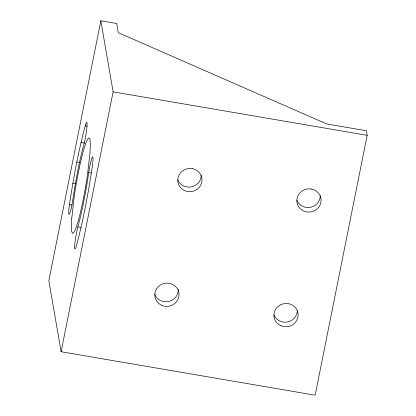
<?xml version="1.0" encoding="UTF-8"?>
<svg xmlns="http://www.w3.org/2000/svg" width="416" height="416" viewBox="0 0 416 416"><rect width="100%" height="100%" fill="white"/><g stroke="black" fill="none" stroke-linecap="round" stroke-linejoin="round"><path stroke-width="0.62" d="M69.462 204.563C73.46 178.09 78.302 151.71 85.218 125.835A12.953 1.29 -80.3 0 1 86.991 122.897L87.069 124.259A12.953 1.29 -80.3 0 1 83.866 144.414A57.47 5.73 -80.3 0 0 73.008 198.682A12.953 1.29 -80.3 0 1 69.035 214.386L68.786 213.85A12.953 1.29 -80.3 0 1 69.462 204.563L72.004 204.994M100.844 20.8L48.838 280.675L61.11 351.733L315.156 395.2L367.162 135.325L366.371 130.738L326.674 123.947L118.305 32.687L116.724 23.514L100.844 20.8L113.121 91.853L61.11 351.733M113.121 91.853L367.162 135.325M85.218 125.835L87.121 126.157M81.011 142.464L84.822 143.114M76.794 162.032L79.971 162.578M88.738 172.604A12.953 1.29 -80.3 0 1 92.711 156.9L92.955 157.435A12.953 1.29 -80.3 0 1 92.279 166.722C88.28 193.196 83.444 219.575 76.523 245.45A12.953 1.29 -80.3 0 1 74.755 248.388L74.672 247.026A12.953 1.29 -80.3 0 1 77.875 226.871A57.47 5.73 -80.3 0 0 88.738 172.604L91.276 173.035M72.857 183.217L75.395 183.648M77.875 226.871L81.052 227.412M178.24 289.104A12.142 11.627 -9.8 0 1 168.636 301.517A12.142 11.627 -9.8 0 1 154.705 294.174M201.219 175.323A12.142 11.627 -9.8 0 1 189.738 187.122L186.581 186.93A12.142 11.627 -9.8 0 1 177.772 179.842M320.299 195.697A12.142 11.627 -9.8 0 1 308.823 207.501L305.666 207.308A12.142 11.627 -9.8 0 1 296.858 200.216M297.352 310.7A12.142 11.627 -9.8 0 1 287.409 321.958A12.142 11.627 -9.8 0 1 274.014 315.11M71.734 218.483L71.391 226.382L71.692 231.504L72.623 233.501L74.11 232.237L76.06 227.796L78.338 220.485A48.568 4.841 -80.3 0 0 87.516 174.621L90.007 152.802L90.35 144.903L90.048 139.781L89.123 137.784L87.63 139.048L85.68 143.489L83.403 150.8A48.568 4.841 -80.3 0 0 74.225 196.664L71.734 218.483M192.395 168.662L189.238 168.47A12.142 11.627 -9.8 0 0 177.793 179.353A12.142 11.627 -9.8 0 0 187.372 191.516L190.528 191.708A12.142 11.627 -9.8 0 0 201.973 180.825A12.142 11.627 -9.8 0 0 192.395 168.662M311.475 189.041L308.318 188.848A12.142 11.627 -9.8 0 0 296.873 199.732A12.142 11.627 -9.8 0 0 306.457 211.89L309.613 212.082A12.142 11.627 -9.8 0 0 321.058 201.198A12.142 11.627 -9.8 0 0 311.475 189.041M280.769 325.686A12.142 11.627 -9.8 0 0 298.116 314.064A12.142 11.627 -9.8 0 0 279.183 305.599A12.142 11.627 -9.8 0 0 280.769 325.686M161.689 305.308A12.142 11.627 -9.8 0 0 179.031 293.691A12.142 11.627 -9.8 0 0 160.098 285.22A12.142 11.627 -9.8 0 0 161.689 305.308"/></g></svg>
